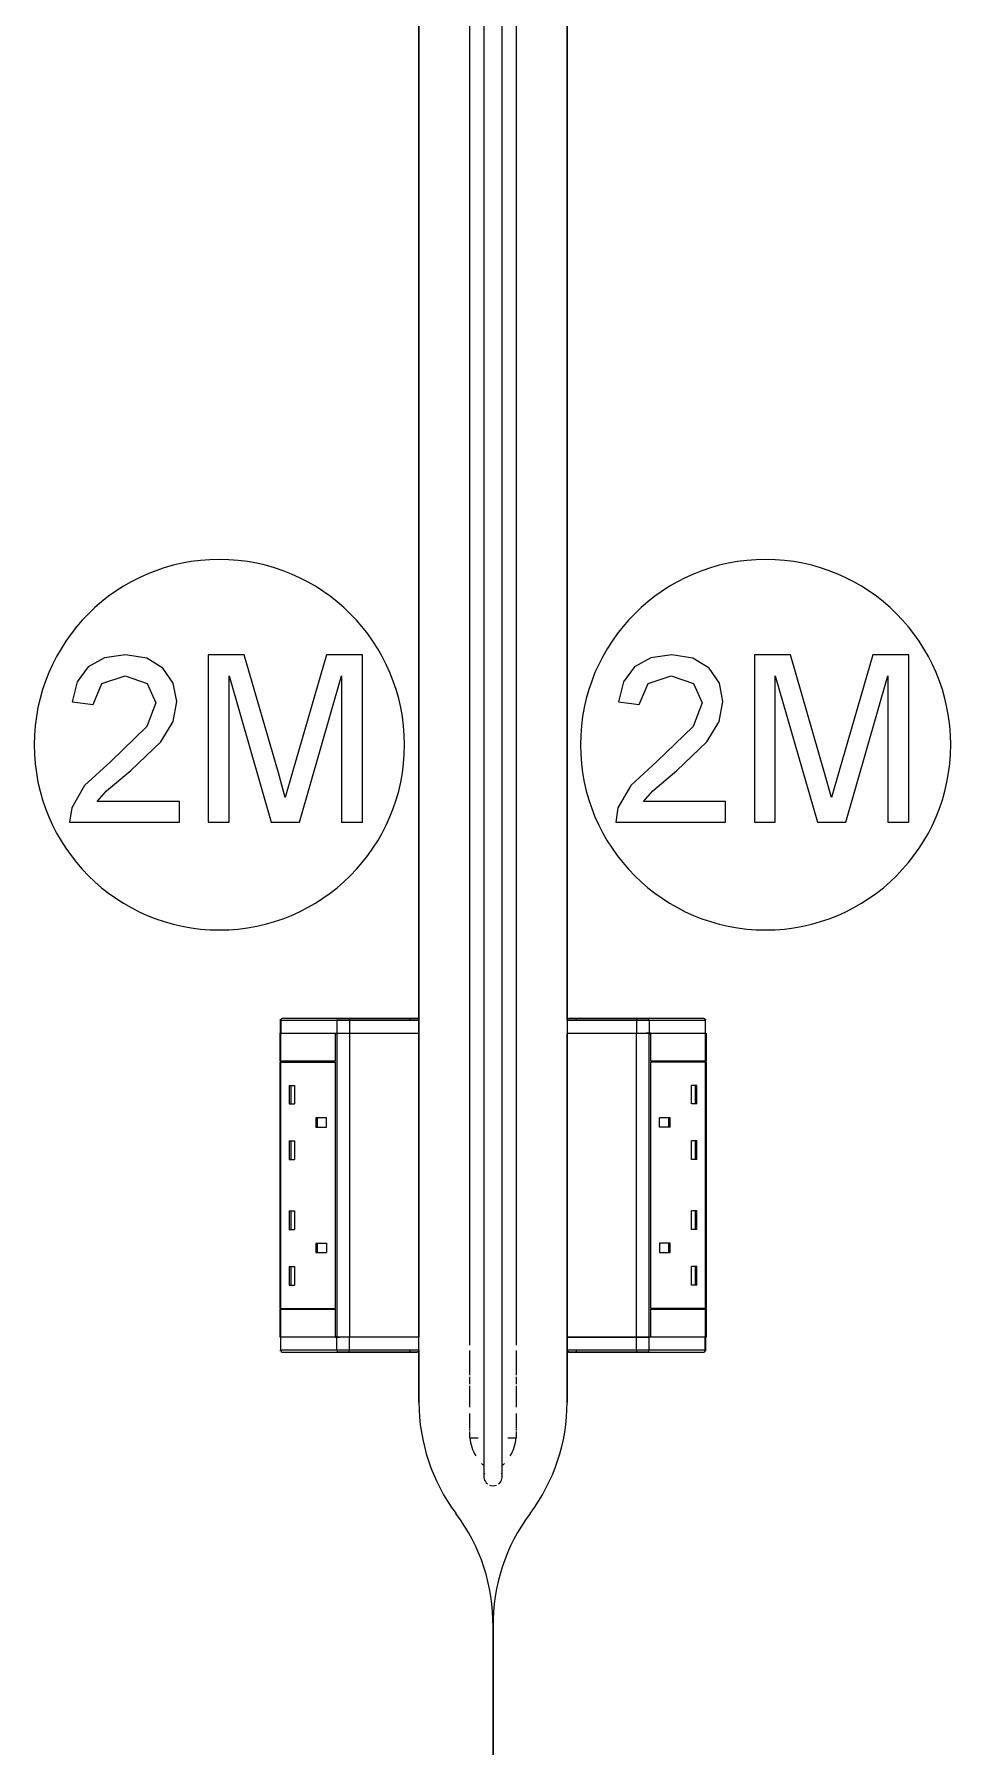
# Model space of a CAD drawing. Header units: millimetres. Extents: x 155927 to 295199, y -4084 to 97293.
# Drawn here: x 191733 to 192228, y 12159 to 13084 of the extents above; entities that cross this region are included whole.
import ezdxf

# ---------------------------------------------------------------- set-up
doc = ezdxf.new("R2010")
doc.units = ezdxf.units.MM
doc.header["$MEASUREMENT"] = 0
doc.layers.add('I-FURN', color=8, linetype='CONTINUOUS', lineweight=9)

msp = doc.modelspace()

# ---------------------------------------------------------------- linework, layer by layer
at = {"layer": 'I-FURN'}
for p, q in [((191940.44, 12551.72), (191940.44, 13255.42)), ((191940.44, 13255.42), (191940.44, 12551.72)), ((192020.44, 13255.42), (192020.44, 12551.72)), ((192020.44, 12551.72), (192020.44, 13255.42)), ((191967.91, 12376.34), (191967.91, 13214.51)), ((191975.44, 13214.51), (191975.44, 12376.34)), ((191985.44, 12376.34), (191985.44, 13214.51)), ((191992.96, 13214.51), (191992.96, 12376.34)), ((191781.95, 12748.98), (191770.59, 12747.35)), ((191793.4, 12747.17), (191781.95, 12748.98)), ((191846.03, 12748.98), (191826.58, 12748.98)), ((191826.58, 12748.98), (191826.58, 12658.57)), ((191864.53, 12685.26), (191846.03, 12748.98)), ((191890.48, 12748.98), (191872.3, 12686.36)), ((191909.93, 12748.98), (191890.48, 12748.98)), ((191909.93, 12658.57), (191909.93, 12748.98)), ((192076.95, 12748.98), (192065.59, 12747.35)), ((192088.4, 12747.17), (192076.95, 12748.98)), ((192141.03, 12748.98), (192121.58, 12748.98)), ((192121.58, 12748.98), (192121.58, 12658.57)), ((192159.53, 12685.26), (192141.03, 12748.98)), ((192185.48, 12748.98), (192167.3, 12686.36)), ((192204.93, 12748.98), (192185.48, 12748.98)), ((192204.93, 12658.57), (192204.93, 12748.98)), ((191761.79, 12742.47), (191755.86, 12734.48)), ((191770.59, 12747.35), (191761.79, 12742.47)), ((191802.18, 12741.74), (191793.4, 12747.17)), ((191807.77, 12733.63), (191802.18, 12741.74)), ((192056.79, 12742.47), (192050.86, 12734.48)), ((192065.59, 12747.35), (192056.79, 12742.47)), ((192097.18, 12741.74), (192088.4, 12747.17)), ((192102.77, 12733.63), (192097.18, 12741.74)), ((191755.86, 12734.48), (191753.13, 12723.55)), ((191764.43, 12722.14), (191769.18, 12733.55)), ((191769.18, 12733.55), (191781.71, 12737.68)), ((191781.71, 12737.68), (191793.73, 12733.45)), ((191793.73, 12733.45), (191798.33, 12723.09)), ((191809.63, 12723.77), (191807.77, 12733.63)), ((191837.89, 12658.57), (191837.89, 12737.68)), ((191837.89, 12737.68), (191860.6, 12658.57)), ((191875.92, 12658.57), (191898.63, 12737.68)), ((191898.63, 12737.68), (191898.63, 12658.57)), ((192050.86, 12734.48), (192048.13, 12723.55)), ((192059.43, 12722.14), (192064.18, 12733.55)), ((192064.18, 12733.55), (192076.71, 12737.68)), ((192076.71, 12737.68), (192088.73, 12733.45)), ((192088.73, 12733.45), (192093.33, 12723.09)), ((192104.63, 12723.77), (192102.77, 12733.63)), ((192132.89, 12658.57), (192132.89, 12737.68)), ((192132.89, 12737.68), (192155.6, 12658.57)), ((192170.92, 12658.57), (192193.63, 12737.68)), ((192193.63, 12737.68), (192193.63, 12658.57)), ((191753.13, 12723.55), (191764.43, 12722.14)), ((191798.33, 12723.09), (191793.45, 12710.29)), ((191807.62, 12713.06), (191809.63, 12723.77)), ((192048.13, 12723.55), (192059.43, 12722.14)), ((192093.33, 12723.09), (192088.45, 12710.29)), ((192102.62, 12713.06), (192104.63, 12723.77)), ((191800.95, 12701.98), (191807.62, 12713.06)), ((192095.95, 12701.98), (192102.62, 12713.06)), ((191793.45, 12710.29), (191773.94, 12691.46)), ((192088.45, 12710.29), (192068.94, 12691.46)), ((191784.76, 12686.49), (191800.95, 12701.98)), ((192079.76, 12686.49), (192095.95, 12701.98)), ((191773.94, 12691.46), (191759.79, 12678.36)), ((191771.75, 12675.62), (191784.76, 12686.49)), ((191868.26, 12671.95), (191864.53, 12685.26)), ((191872.3, 12686.36), (191868.26, 12671.95)), ((192068.94, 12691.46), (192054.79, 12678.36)), ((192066.75, 12675.62), (192079.76, 12686.49)), ((192163.26, 12671.95), (192159.53, 12685.26)), ((192167.3, 12686.36), (192163.26, 12671.95)), ((191759.79, 12678.36), (191752.93, 12666.36)), ((191766.66, 12669.87), (191771.75, 12675.62)), ((192054.79, 12678.36), (192047.93, 12666.36)), ((192061.66, 12669.87), (192066.75, 12675.62)), ((191752.93, 12666.36), (191751.71, 12658.57)), ((191811.04, 12669.87), (191766.66, 12669.87)), ((191811.04, 12658.57), (191811.04, 12669.87)), ((192047.93, 12666.36), (192046.71, 12658.57)), ((192106.04, 12669.87), (192061.66, 12669.87)), ((192106.04, 12658.57), (192106.04, 12669.87)), ((191751.71, 12658.57), (191811.04, 12658.57)), ((191826.58, 12658.57), (191837.89, 12658.57)), ((191860.6, 12658.57), (191875.92, 12658.57)), ((191898.63, 12658.57), (191909.93, 12658.57)), ((192046.71, 12658.57), (192106.04, 12658.57)), ((192121.58, 12658.57), (192132.89, 12658.57)), ((192155.6, 12658.57), (192170.92, 12658.57)), ((192193.63, 12658.57), (192204.93, 12658.57)), ((191865.6, 12551.72), (191865.6, 12544.72)), ((191865.6, 12551.72), (191865.78, 12551.72)), ((191865.6, 12551.72), (191865.6, 12544.72)), ((191865.6, 12544.72), (191865.6, 12551.72)), ((191865.78, 12551.72), (191896.06, 12551.72)), ((191865.78, 12551.72), (191865.78, 12544.72)), ((191865.93, 12552.47), (191865.96, 12552.49)), ((191896.88, 12552.72), (191866.6, 12552.72)), ((191896.88, 12552.72), (191866.6, 12552.72)), ((191896.06, 12551.72), (191902.98, 12551.72)), ((191896.06, 12551.72), (191896.06, 12544.72)), ((191896.88, 12552.72), (191935.44, 12552.72)), ((191902.41, 12552.72), (191896.88, 12552.72)), ((191939.44, 12552.72), (191902.41, 12552.72)), ((191902.98, 12551.72), (191940.44, 12551.72)), ((191902.98, 12551.72), (191902.98, 12544.72)), ((191935.44, 12552.72), (191935.44, 12551.72)), ((191935.44, 12552.72), (191939.44, 12552.72)), ((191940.44, 12544.72), (191940.44, 12551.72)), ((191940.44, 12551.72), (191940.44, 12544.72)), ((192020.43, 12551.72), (192020.43, 12544.72)), ((192020.44, 12551.72), (192057.89, 12551.72)), ((192020.44, 12551.72), (192020.44, 12544.72)), ((192021.43, 12552.72), (192021.43, 12552.72)), ((192058.46, 12552.72), (192021.43, 12552.72)), ((192021.43, 12552.72), (192025.43, 12552.72)), ((192025.43, 12551.72), (192025.43, 12552.72)), ((192025.43, 12552.72), (192063.99, 12552.72)), ((192057.89, 12551.72), (192064.81, 12551.72)), ((192057.89, 12551.72), (192057.89, 12544.72)), ((192063.99, 12552.72), (192058.46, 12552.72)), ((192094.27, 12552.72), (192063.99, 12552.72)), ((192094.27, 12552.72), (192063.99, 12552.72)), ((192064.81, 12551.72), (192095.09, 12551.72)), ((192064.81, 12551.72), (192064.81, 12544.72)), ((192094.9, 12552.5), (192094.93, 12552.47)), ((192095.09, 12551.72), (192095.27, 12551.72)), ((192095.09, 12551.72), (192095.09, 12544.72)), ((192095.27, 12544.72), (192095.27, 12551.72)), ((192095.27, 12544.72), (192095.27, 12551.72)), ((192095.27, 12544.72), (192095.27, 12551.72)), ((191865.4, 12529.66), (191865.4, 12544.66)), ((191865.4, 12544.66), (191895.22, 12544.66)), ((191865.6, 12544.72), (191865.78, 12544.72)), ((191865.6, 12544.62), (191865.6, 12380.72)), ((191865.78, 12544.72), (191896.06, 12544.72)), ((191895.22, 12544.66), (191895.22, 12529.66)), ((191895.42, 12529.66), (191895.42, 12544.62)), ((191895.42, 12544.62), (191896.06, 12544.62)), ((191896.06, 12544.72), (191902.98, 12544.72)), ((191902.98, 12544.62), (191896.06, 12544.62)), ((191896.06, 12544.62), (191896.06, 12380.72)), ((191902.98, 12544.72), (191940.44, 12544.72)), ((191940.44, 12544.62), (191902.98, 12544.62)), ((191902.98, 12544.62), (191902.98, 12380.72)), ((191940.44, 12380.72), (191940.44, 12544.62)), ((191940.44, 12544.62), (191940.44, 12380.72)), ((192020.43, 12544.6), (192020.43, 12380.7)), ((192020.44, 12544.72), (192057.89, 12544.72)), ((192020.44, 12380.7), (192020.44, 12544.6)), ((192057.89, 12544.6), (192020.44, 12544.6)), ((192057.89, 12544.72), (192064.81, 12544.72)), ((192057.89, 12380.7), (192057.89, 12544.6)), ((192064.81, 12544.6), (192057.89, 12544.6)), ((192065.65, 12544.66), (192063.19, 12544.66)), ((192064.81, 12544.72), (192095.09, 12544.72)), ((192064.81, 12380.7), (192064.81, 12544.6)), ((192064.81, 12544.6), (192065.45, 12544.6)), ((192065.45, 12544.6), (192065.45, 12529.66)), ((192065.65, 12529.66), (192065.65, 12544.66)), ((192065.65, 12544.66), (192095.47, 12544.66)), ((192095.09, 12544.72), (192095.27, 12544.72)), ((192095.27, 12380.7), (192095.27, 12544.6)), ((192095.47, 12544.66), (192095.47, 12529.66)), ((191895.22, 12529.66), (191865.4, 12529.66)), ((191865.4, 12529.16), (191895.22, 12529.16)), ((191865.4, 12396.16), (191865.4, 12529.16)), ((191865.78, 12529.16), (191865.78, 12529.66)), ((191895.22, 12529.16), (191895.22, 12396.16)), ((191895.42, 12396.16), (191895.42, 12529.16)), ((192065.45, 12529.16), (192065.45, 12396.16)), ((192095.47, 12529.66), (192065.65, 12529.66)), ((192065.65, 12396.16), (192065.65, 12529.16)), ((192095.47, 12529.16), (192065.65, 12529.16)), ((192095.09, 12529.66), (192095.09, 12529.16)), ((192095.47, 12529.16), (192095.47, 12396.16)), ((191870.42, 12516.55), (191870.42, 12506.55)), ((191870.42, 12516.55), (191873.29, 12516.55)), ((191871.16, 12516.55), (191871.16, 12506.55)), ((191873.29, 12516.55), (191873.29, 12506.55)), ((192090.45, 12516.55), (192087.58, 12516.55)), ((192087.58, 12506.55), (192087.58, 12516.55)), ((192089.71, 12506.55), (192089.71, 12516.55)), ((192090.45, 12506.55), (192090.45, 12516.55)), ((191870.42, 12506.55), (191873.29, 12506.55)), ((192090.45, 12506.55), (192087.58, 12506.55)), ((191884.76, 12499.05), (191884.76, 12494.05)), ((191890.5, 12499.05), (191884.76, 12499.05)), ((191884.76, 12494.05), (191890.5, 12494.05)), ((191885.5, 12499.05), (191885.5, 12494.05)), ((191890.5, 12494.05), (191890.5, 12499.05)), ((192076.11, 12499.05), (192070.37, 12499.05)), ((192070.37, 12494.05), (192070.37, 12499.05)), ((192076.11, 12494.05), (192070.37, 12494.05)), ((192075.37, 12494.05), (192075.37, 12499.05)), ((192076.11, 12494.05), (192076.11, 12499.05)), ((191870.42, 12486.55), (191870.42, 12476.55)), ((191870.42, 12486.55), (191873.29, 12486.55)), ((191871.16, 12486.55), (191871.16, 12476.55)), ((191873.29, 12486.55), (191873.29, 12476.55)), ((192090.45, 12486.55), (192087.58, 12486.55)), ((192087.58, 12476.55), (192087.58, 12486.55)), ((192089.71, 12476.55), (192089.71, 12486.55)), ((192090.45, 12476.55), (192090.45, 12486.55)), ((191870.42, 12476.55), (191873.29, 12476.55)), ((192090.45, 12476.55), (192087.58, 12476.55)), ((191870.42, 12448.77), (191870.42, 12438.77)), ((191870.42, 12448.77), (191873.29, 12448.77)), ((191871.16, 12448.77), (191871.16, 12438.77)), ((191873.29, 12448.77), (191873.29, 12438.77)), ((192090.45, 12448.77), (192087.58, 12448.77)), ((192087.58, 12438.77), (192087.58, 12448.77)), ((192089.71, 12438.77), (192089.71, 12448.77)), ((192090.45, 12438.77), (192090.45, 12448.77)), ((191870.42, 12438.77), (191873.29, 12438.77)), ((192090.45, 12438.77), (192087.58, 12438.77)), ((191884.76, 12431.27), (191884.76, 12426.27)), ((191884.76, 12431.27), (191890.5, 12431.27)), ((191884.76, 12426.27), (191890.5, 12426.27)), ((191885.5, 12431.27), (191885.5, 12426.27)), ((191890.5, 12431.27), (191890.5, 12426.27)), ((192070.37, 12431.27), (192070.37, 12426.27)), ((192076.11, 12431.27), (192070.37, 12431.27)), ((192070.37, 12426.27), (192076.11, 12426.27)), ((192075.37, 12426.27), (192075.37, 12431.27)), ((192076.11, 12426.27), (192076.11, 12431.27)), ((191870.42, 12418.77), (191870.42, 12408.77)), ((191870.42, 12418.77), (191873.29, 12418.77)), ((191871.16, 12418.77), (191871.16, 12408.77)), ((191873.29, 12418.77), (191873.29, 12408.77)), ((192090.45, 12418.77), (192087.58, 12418.77)), ((192087.58, 12408.77), (192087.58, 12418.77)), ((192089.71, 12408.77), (192089.71, 12418.77)), ((192090.45, 12408.77), (192090.45, 12418.77)), ((191870.42, 12408.77), (191873.29, 12408.77)), ((192090.45, 12408.77), (192087.58, 12408.77)), ((191865.4, 12396.16), (191895.22, 12396.16)), ((191865.4, 12395.66), (191895.22, 12395.66)), ((191865.4, 12380.66), (191865.4, 12395.66)), ((191865.78, 12395.66), (191865.78, 12396.16)), ((191895.22, 12395.66), (191895.22, 12380.66)), ((191895.42, 12380.72), (191895.42, 12395.66)), ((192065.45, 12395.66), (192065.45, 12380.7)), ((192095.47, 12396.16), (192065.65, 12396.16)), ((192065.65, 12380.66), (192065.65, 12395.66)), ((192065.65, 12395.66), (192095.47, 12395.66)), ((192095.09, 12396.16), (192095.09, 12395.66)), ((192095.47, 12395.66), (192095.47, 12380.66)), ((191895.22, 12380.66), (191865.4, 12380.66)), ((191865.6, 12380.6), (191865.6, 12373.6)), ((191865.78, 12380.6), (191865.6, 12380.6)), ((191865.6, 12380.6), (191865.6, 12373.6)), ((191865.6, 12380.6), (191865.6, 12373.6)), ((191865.78, 12373.6), (191865.78, 12380.6)), ((191896.06, 12380.6), (191865.78, 12380.6)), ((191895.22, 12380.66), (191897.68, 12380.66)), ((191896.06, 12380.72), (191895.42, 12380.72)), ((191896.06, 12380.72), (191902.98, 12380.72)), ((191896.06, 12373.6), (191896.06, 12380.6)), ((191902.98, 12380.6), (191896.06, 12380.6)), ((191902.98, 12380.72), (191940.44, 12380.72)), ((191902.98, 12373.6), (191902.98, 12380.6)), ((191940.44, 12380.6), (191902.98, 12380.6)), ((191940.44, 12373.6), (191940.44, 12380.6)), ((191940.44, 12373.6), (191940.44, 12380.6)), ((192020.43, 12380.6), (192020.43, 12373.6)), ((192020.44, 12380.7), (192057.89, 12380.7)), ((192020.44, 12373.6), (192020.44, 12380.6)), ((192057.89, 12380.6), (192020.44, 12380.6)), ((192057.89, 12380.7), (192064.81, 12380.7)), ((192057.89, 12373.6), (192057.89, 12380.6)), ((192064.81, 12380.6), (192057.89, 12380.6)), ((192065.45, 12380.7), (192064.81, 12380.7)), ((192064.81, 12373.6), (192064.81, 12380.6)), ((192095.09, 12380.6), (192064.81, 12380.6)), ((192095.47, 12380.66), (192065.65, 12380.66)), ((192095.09, 12373.6), (192095.09, 12380.6)), ((192095.27, 12380.6), (192095.09, 12380.6)), ((192095.27, 12373.6), (192095.27, 12380.6)), ((192095.27, 12373.6), (192095.27, 12380.6)), ((192095.27, 12380.6), (192095.27, 12373.6)), ((191865.78, 12373.6), (191865.6, 12373.6)), ((191896.06, 12373.6), (191865.78, 12373.6)), ((191865.97, 12372.82), (191865.94, 12372.85)), ((191866.6, 12372.6), (191896.88, 12372.6)), ((191866.6, 12372.6), (191896.88, 12372.6)), ((191902.98, 12373.6), (191896.06, 12373.6)), ((191935.44, 12372.6), (191896.88, 12372.6)), ((191896.88, 12372.6), (191902.41, 12372.6)), ((191902.41, 12372.6), (191939.44, 12372.6)), ((191940.44, 12373.6), (191902.98, 12373.6)), ((191935.44, 12373.6), (191935.44, 12372.6)), ((191939.44, 12372.6), (191935.44, 12372.6)), ((191939.44, 12372.6), (191939.44, 12372.6)), ((191940.44, 12345.43), (191940.44, 12373.6)), ((191940.44, 12373.6), (191940.44, 12345.43)), ((191967.94, 12360.14), (191967.94, 12373.38)), ((191975.44, 12376.34), (191975.44, 12373.5)), ((191975.44, 12373.5), (191975.44, 12370.67)), ((191975.44, 12370.67), (191975.44, 12367.85)), ((191985.44, 12375.57), (191985.44, 12376.34)), ((191985.44, 12372.74), (191985.44, 12375.57)), ((191985.44, 12369.91), (191985.44, 12372.74)), ((191985.44, 12367.09), (191985.44, 12369.91)), ((191992.94, 12373.38), (191992.94, 12360.14)), ((192020.44, 12373.6), (192020.44, 12345.43)), ((192020.44, 12345.43), (192020.44, 12373.6)), ((192057.89, 12373.6), (192020.44, 12373.6)), ((192025.43, 12372.6), (192021.43, 12372.6)), ((192021.43, 12372.6), (192058.46, 12372.6)), ((192025.43, 12372.6), (192025.43, 12373.6)), ((192063.99, 12372.6), (192025.43, 12372.6)), ((192064.81, 12373.6), (192057.89, 12373.6)), ((192058.46, 12372.6), (192063.99, 12372.6)), ((192063.99, 12372.6), (192094.27, 12372.6)), ((192063.99, 12372.6), (192094.27, 12372.6)), ((192095.09, 12373.6), (192064.81, 12373.6)), ((192094.94, 12372.86), (192094.91, 12372.83)), ((192095.27, 12373.6), (192095.09, 12373.6)), ((191975.44, 12367.85), (191975.44, 12365.04)), ((191975.44, 12365.04), (191975.44, 12362.25)), ((191975.44, 12362.25), (191975.44, 12359.48)), ((191985.44, 12364.28), (191985.44, 12367.09)), ((191985.44, 12361.5), (191985.44, 12364.28)), ((191985.44, 12358.74), (191985.44, 12361.5)), ((191967.91, 12355.18), (191967.91, 12359.26)), ((191967.94, 12342.91), (191967.94, 12354.42)), ((191975.44, 12359.48), (191975.44, 12356.74)), ((191975.44, 12356.74), (191975.44, 12354.03)), ((191975.44, 12354.03), (191975.44, 12351.36)), ((191975.44, 12351.36), (191975.44, 12348.72)), ((191985.44, 12356), (191985.44, 12358.74)), ((191985.44, 12353.3), (191985.44, 12356)), ((191985.44, 12350.64), (191985.44, 12353.3)), ((191992.94, 12354.42), (191992.94, 12342.91)), ((191992.96, 12359.26), (191992.96, 12355.18)), ((191975.44, 12348.72), (191975.44, 12346.13)), ((191975.44, 12346.13), (191975.44, 12343.59)), ((191975.44, 12343.59), (191975.44, 12341.1)), ((191985.44, 12348.02), (191985.44, 12350.64)), ((191985.44, 12345.44), (191985.44, 12348.02)), ((191985.44, 12342.91), (191985.44, 12345.44)), ((191985.44, 12340.44), (191985.44, 12342.91)), ((191967.94, 12331.35), (191967.94, 12339.36)), ((191975.44, 12341.1), (191975.44, 12338.67)), ((191975.44, 12338.67), (191975.44, 12336.3)), ((191975.44, 12336.3), (191975.44, 12333.99)), ((191975.44, 12333.99), (191975.44, 12331.75)), ((191985.44, 12338.02), (191985.44, 12340.44)), ((191985.44, 12335.67), (191985.44, 12338.02)), ((191985.44, 12333.38), (191985.44, 12335.67)), ((191985.44, 12331.15), (191985.44, 12333.38)), ((191992.94, 12339.36), (191992.94, 12331.35)), ((191967.91, 12330.14), (191967.91, 12331.03)), ((191967.94, 12326.34), (191967.94, 12329.76)), ((191967.94, 12326.34), (191972.48, 12326.34)), ((191975.44, 12331.75), (191975.44, 12329.58)), ((191975.44, 12329.58), (191975.44, 12327.48)), ((191975.44, 12327.48), (191975.44, 12325.47)), ((191975.44, 12325.47), (191975.44, 12323.53)), ((191985.44, 12329.01), (191985.44, 12331.15)), ((191985.44, 12326.93), (191985.44, 12329.01)), ((191985.44, 12324.94), (191985.44, 12326.93)), ((191985.44, 12323.02), (191985.44, 12324.94)), ((191988.39, 12326.34), (191992.94, 12326.34)), ((191992.94, 12329.76), (191992.94, 12326.34)), ((191992.96, 12331.03), (191992.96, 12330.14)), ((191975.44, 12323.53), (191975.44, 12321.68)), ((191975.44, 12321.68), (191975.44, 12319.92)), ((191975.44, 12319.92), (191975.44, 12318.25)), ((191975.44, 12318.25), (191975.44, 12316.67)), ((191975.44, 12316.67), (191975.44, 12315.18)), ((191975.44, 12315.18), (191975.44, 12313.8)), ((191985.44, 12321.2), (191985.44, 12323.02)), ((191985.44, 12319.46), (191985.44, 12321.2)), ((191985.44, 12317.81), (191985.44, 12319.46)), ((191985.44, 12316.26), (191985.44, 12317.81)), ((191985.44, 12314.8), (191985.44, 12316.26)), ((191985.44, 12313.44), (191985.44, 12314.8)), ((191975.44, 12313.8), (191975.44, 12312.51)), ((191975.44, 12312.51), (191975.44, 12311.32)), ((191975.44, 12311.32), (191975.44, 12310.24)), ((191975.44, 12310.24), (191975.44, 12309.27)), ((191975.44, 12309.27), (191975.44, 12308.4)), ((191975.44, 12308.4), (191975.44, 12307.64)), ((191975.44, 12307.64), (191975.44, 12306.99)), ((191975.44, 12306.99), (191975.44, 12306.46)), ((191975.44, 12306.46), (191975.44, 12306.03)), ((191975.44, 12306.03), (191975.44, 12305.72)), ((191975.44, 12305.72), (191975.44, 12305.52)), ((191975.44, 12305.52), (191975.44, 12305.43)), ((191975.44, 12305.43), (191975.44, 12305.42)), ((191985.44, 12312.18), (191985.44, 12313.44)), ((191985.44, 12311.02), (191985.44, 12312.18)), ((191985.44, 12309.97), (191985.44, 12311.02)), ((191985.44, 12309.02), (191985.44, 12309.97)), ((191985.44, 12308.19), (191985.44, 12309.02)), ((191985.44, 12307.46), (191985.44, 12308.19)), ((191985.44, 12306.84), (191985.44, 12307.46)), ((191985.44, 12306.33), (191985.44, 12306.84)), ((191985.44, 12305.93), (191985.44, 12306.33)), ((191985.44, 12305.65), (191985.44, 12305.93)), ((191985.44, 12305.48), (191985.44, 12305.65)), ((191985.44, 12305.42), (191985.44, 12305.48)), ((191980.44, 12100.42), (191980.44, 12224.32)), ((191980.44, 12224.32), (191980.44, 12100.42)), ((191980.44, 12224.32), (191980.44, 12100.42)), ((191980.44, 12100.42), (191980.44, 12224.32))]:
    msp.add_line(p, q, dxfattribs=at)
at = {"layer": 'I-FURN', "flags": 128}
for points in [[(191865.6, 12551.72), (191865.6, 12551.76), (191865.6, 12551.8), (191865.61, 12551.84), (191865.61, 12551.88), (191865.62, 12551.92), (191865.63, 12551.96), (191865.64, 12552), (191865.65, 12552.04), (191865.66, 12552.07), (191865.68, 12552.11), (191865.69, 12552.15), (191865.71, 12552.18), (191865.73, 12552.22)], [(191902.41, 12552.72), (191902.28, 12552.72), (191902.14, 12552.72), (191902, 12552.72), (191901.86, 12552.72), (191901.71, 12552.72), (191901.56, 12552.72), (191901.41, 12552.72), (191901.26, 12552.72), (191901.11, 12552.72), (191900.95, 12552.72), (191900.79, 12552.72), (191900.63, 12552.72), (191900.47, 12552.72), (191900.31, 12552.72), (191900.15, 12552.72), (191899.99, 12552.72), (191899.83, 12552.72), (191899.68, 12552.72), (191899.52, 12552.72), (191899.36, 12552.72), (191899.2, 12552.72), (191899.05, 12552.72), (191898.9, 12552.72), (191898.75, 12552.72), (191898.6, 12552.72), (191898.45, 12552.72), (191898.31, 12552.72), (191898.17, 12552.72), (191898.03, 12552.72), (191897.9, 12552.72), (191897.77, 12552.72), (191897.64, 12552.72), (191897.52, 12552.72), (191897.4, 12552.72), (191897.28, 12552.72), (191897.18, 12552.72), (191897.07, 12552.72), (191896.97, 12552.72), (191896.88, 12552.72)], [(191939.44, 12552.72), (191939.16, 12552.72), (191938.75, 12552.72), (191938.2, 12552.72), (191937.51, 12552.72), (191936.7, 12552.72), (191935.75, 12552.72), (191934.67, 12552.72), (191933.46, 12552.72), (191932.12, 12552.72), (191930.66, 12552.72), (191929.08, 12552.72), (191927.38, 12552.72), (191925.56, 12552.72), (191923.63, 12552.72), (191921.58, 12552.72), (191919.43, 12552.72), (191917.17, 12552.72), (191914.82, 12552.72), (191912.36, 12552.72), (191909.82, 12552.72), (191907.18, 12552.72), (191904.46, 12552.72), (191902.41, 12552.72)], [(191935.44, 12552.72), (191935.6, 12552.72), (191935.76, 12552.72), (191935.92, 12552.72), (191936.08, 12552.72), (191936.24, 12552.72), (191936.4, 12552.72), (191936.55, 12552.72), (191936.7, 12552.72), (191936.85, 12552.72), (191937, 12552.72), (191937.15, 12552.72), (191937.29, 12552.72), (191937.43, 12552.72), (191937.57, 12552.72), (191937.7, 12552.72), (191937.83, 12552.72), (191937.96, 12552.72), (191938.08, 12552.72), (191938.2, 12552.72), (191938.31, 12552.72), (191938.42, 12552.72), (191938.53, 12552.72), (191938.63, 12552.72), (191938.72, 12552.72), (191938.81, 12552.72), (191938.89, 12552.72), (191938.97, 12552.72), (191939.05, 12552.72), (191939.11, 12552.72), (191939.17, 12552.72), (191939.23, 12552.72), (191939.28, 12552.72), (191939.32, 12552.72), (191939.36, 12552.72), (191939.39, 12552.72), (191939.41, 12552.72), (191939.43, 12552.72), (191939.44, 12552.72), (191939.44, 12552.72)], [(191939.44, 12552.72), (191939.48, 12552.72), (191939.52, 12552.72), (191939.56, 12552.72), (191939.6, 12552.71), (191939.64, 12552.7), (191939.68, 12552.69), (191939.72, 12552.68), (191939.76, 12552.67), (191939.8, 12552.66), (191939.83, 12552.64), (191939.87, 12552.63), (191939.91, 12552.61), (191939.94, 12552.59), (191939.98, 12552.57), (191940.01, 12552.55), (191940.04, 12552.52), (191940.07, 12552.5), (191940.1, 12552.47), (191940.13, 12552.45), (191940.16, 12552.42), (191940.19, 12552.39), (191940.22, 12552.36), (191940.24, 12552.33), (191940.26, 12552.3), (191940.29, 12552.26), (191940.31, 12552.23), (191940.33, 12552.19), (191940.34, 12552.16), (191940.36, 12552.12), (191940.38, 12552.08), (191940.39, 12552.05), (191940.4, 12552.01), (191940.41, 12551.97), (191940.42, 12551.93), (191940.43, 12551.89), (191940.44, 12551.85), (191940.44, 12551.81), (191940.44, 12551.77), (191940.44, 12551.73), (191940.44, 12551.72)], [(191939.44, 12552.72), (191939.44, 12552.72), (191939.44, 12552.72)], [(192020.43, 12551.72), (192020.43, 12551.76), (192020.43, 12551.8), (192020.43, 12551.84), (192020.44, 12551.88), (192020.45, 12551.92), (192020.45, 12551.96), (192020.46, 12552), (192020.48, 12552.04), (192020.49, 12552.07), (192020.5, 12552.11), (192020.52, 12552.15), (192020.54, 12552.18), (192020.56, 12552.22), (192020.58, 12552.25), (192020.6, 12552.29), (192020.62, 12552.32), (192020.65, 12552.35), (192020.67, 12552.38), (192020.7, 12552.41), (192020.73, 12552.44), (192020.76, 12552.47), (192020.79, 12552.49), (192020.82, 12552.52), (192020.85, 12552.54), (192020.89, 12552.56), (192020.92, 12552.59), (192020.95, 12552.6), (192020.99, 12552.62), (192021.03, 12552.64), (192021.06, 12552.65), (192021.1, 12552.67), (192021.14, 12552.68), (192021.18, 12552.69), (192021.22, 12552.7), (192021.26, 12552.71), (192021.3, 12552.71), (192021.34, 12552.72), (192021.37, 12552.72), (192021.41, 12552.72), (192021.43, 12552.72)], [(192058.46, 12552.72), (192055.68, 12552.72), (192052.98, 12552.72), (192050.36, 12552.72), (192047.84, 12552.72), (192045.41, 12552.72), (192043.08, 12552.72), (192040.85, 12552.72), (192038.73, 12552.72), (192036.71, 12552.72), (192034.81, 12552.72), (192033.02, 12552.72), (192031.35, 12552.72), (192029.8, 12552.72), (192028.38, 12552.72), (192027.08, 12552.72), (192025.9, 12552.72), (192024.86, 12552.72), (192023.94, 12552.72), (192023.16, 12552.72), (192022.51, 12552.72), (192022, 12552.72), (192021.62, 12552.72), (192021.43, 12552.72)], [(192021.43, 12552.72), (192021.43, 12552.72), (192021.44, 12552.72), (192021.45, 12552.72), (192021.48, 12552.72), (192021.51, 12552.72), (192021.54, 12552.72), (192021.58, 12552.72), (192021.63, 12552.72), (192021.68, 12552.72), (192021.74, 12552.72), (192021.81, 12552.72), (192021.88, 12552.72), (192021.95, 12552.72), (192022.04, 12552.72), (192022.12, 12552.72), (192022.22, 12552.72), (192022.32, 12552.72), (192022.42, 12552.72), (192022.53, 12552.72), (192022.64, 12552.72), (192022.76, 12552.72), (192022.88, 12552.72), (192023, 12552.72), (192023.13, 12552.72), (192023.26, 12552.72), (192023.4, 12552.72), (192023.54, 12552.72), (192023.68, 12552.72), (192023.83, 12552.72), (192023.98, 12552.72), (192024.13, 12552.72), (192024.28, 12552.72), (192024.43, 12552.72), (192024.59, 12552.72), (192024.75, 12552.72), (192024.9, 12552.72), (192025.06, 12552.72), (192025.22, 12552.72), (192025.38, 12552.72), (192025.43, 12552.72)], [(192063.99, 12552.72), (192063.9, 12552.72), (192063.8, 12552.72), (192063.69, 12552.72), (192063.59, 12552.72), (192063.47, 12552.72), (192063.35, 12552.72), (192063.23, 12552.72), (192063.1, 12552.72), (192062.97, 12552.72), (192062.84, 12552.72), (192062.7, 12552.72), (192062.56, 12552.72), (192062.42, 12552.72), (192062.27, 12552.72), (192062.13, 12552.72), (192061.97, 12552.72), (192061.82, 12552.72), (192061.67, 12552.72), (192061.51, 12552.72), (192061.35, 12552.72), (192061.19, 12552.72), (192061.04, 12552.72), (192060.88, 12552.72), (192060.72, 12552.72), (192060.56, 12552.72), (192060.4, 12552.72), (192060.24, 12552.72), (192060.08, 12552.72), (192059.92, 12552.72), (192059.77, 12552.72), (192059.61, 12552.72), (192059.46, 12552.72), (192059.31, 12552.72), (192059.16, 12552.72), (192059.01, 12552.72), (192058.87, 12552.72), (192058.73, 12552.72), (192058.59, 12552.72), (192058.46, 12552.72)], [(192095.13, 12552.23), (192095.15, 12552.19), (192095.17, 12552.16), (192095.19, 12552.12), (192095.2, 12552.08), (192095.22, 12552.05), (192095.23, 12552.01), (192095.24, 12551.97), (192095.25, 12551.93), (192095.26, 12551.89), (192095.26, 12551.85), (192095.27, 12551.81), (192095.27, 12551.77), (192095.27, 12551.73), (192095.27, 12551.72)], [(191865.74, 12373.09), (191865.72, 12373.13), (191865.7, 12373.17), (191865.68, 12373.2), (191865.67, 12373.24), (191865.65, 12373.28), (191865.64, 12373.31), (191865.63, 12373.35), (191865.62, 12373.39), (191865.61, 12373.43), (191865.61, 12373.47), (191865.6, 12373.51), (191865.6, 12373.55), (191865.6, 12373.59), (191865.6, 12373.6)], [(191896.88, 12372.6), (191896.97, 12372.6), (191897.07, 12372.6), (191897.18, 12372.6), (191897.28, 12372.6), (191897.4, 12372.6), (191897.52, 12372.6), (191897.64, 12372.6), (191897.77, 12372.6), (191897.9, 12372.6), (191898.03, 12372.6), (191898.17, 12372.6), (191898.31, 12372.6), (191898.45, 12372.6), (191898.6, 12372.6), (191898.75, 12372.6), (191898.9, 12372.6), (191899.05, 12372.6), (191899.2, 12372.6), (191899.36, 12372.6), (191899.52, 12372.6), (191899.68, 12372.6), (191899.83, 12372.6), (191899.99, 12372.6), (191900.15, 12372.6), (191900.31, 12372.6), (191900.47, 12372.6), (191900.63, 12372.6), (191900.79, 12372.6), (191900.95, 12372.6), (191901.11, 12372.6), (191901.26, 12372.6), (191901.41, 12372.6), (191901.56, 12372.6), (191901.71, 12372.6), (191901.86, 12372.6), (191902, 12372.6), (191902.14, 12372.6), (191902.28, 12372.6), (191902.41, 12372.6)], [(191902.41, 12372.6), (191905.19, 12372.6), (191907.89, 12372.6), (191910.51, 12372.6), (191913.03, 12372.6), (191915.46, 12372.6), (191917.79, 12372.6), (191920.02, 12372.6), (191922.14, 12372.6), (191924.16, 12372.6), (191926.06, 12372.6), (191927.85, 12372.6), (191929.52, 12372.6), (191931.07, 12372.6), (191932.49, 12372.6), (191933.79, 12372.6), (191934.97, 12372.6), (191936.01, 12372.6), (191936.93, 12372.6), (191937.71, 12372.6), (191938.36, 12372.6), (191938.87, 12372.6), (191939.25, 12372.6), (191939.44, 12372.6)], [(191939.44, 12372.6), (191939.44, 12372.6), (191939.43, 12372.6), (191939.42, 12372.6), (191939.39, 12372.6), (191939.36, 12372.6), (191939.33, 12372.6), (191939.29, 12372.6), (191939.24, 12372.6), (191939.19, 12372.6), (191939.13, 12372.6), (191939.06, 12372.6), (191938.99, 12372.6), (191938.92, 12372.6), (191938.83, 12372.6), (191938.75, 12372.6), (191938.65, 12372.6), (191938.55, 12372.6), (191938.45, 12372.6), (191938.34, 12372.6), (191938.23, 12372.6), (191938.11, 12372.6), (191937.99, 12372.6), (191937.87, 12372.6), (191937.74, 12372.6), (191937.61, 12372.6), (191937.47, 12372.6), (191937.33, 12372.6), (191937.19, 12372.6), (191937.04, 12372.6), (191936.89, 12372.6), (191936.74, 12372.6), (191936.59, 12372.6), (191936.44, 12372.6), (191936.28, 12372.6), (191936.12, 12372.6), (191935.97, 12372.6), (191935.81, 12372.6), (191935.65, 12372.6), (191935.49, 12372.6), (191935.44, 12372.6)], [(191940.44, 12373.6), (191940.44, 12373.56), (191940.44, 12373.52), (191940.44, 12373.48), (191940.43, 12373.44), (191940.42, 12373.4), (191940.42, 12373.36), (191940.41, 12373.32), (191940.39, 12373.29), (191940.38, 12373.25), (191940.37, 12373.21), (191940.35, 12373.17), (191940.33, 12373.14), (191940.31, 12373.1), (191940.29, 12373.07), (191940.27, 12373.04), (191940.25, 12373), (191940.22, 12372.97), (191940.2, 12372.94), (191940.17, 12372.91), (191940.14, 12372.88), (191940.11, 12372.86), (191940.08, 12372.83), (191940.05, 12372.81), (191940.02, 12372.78), (191939.98, 12372.76), (191939.95, 12372.74), (191939.92, 12372.72), (191939.88, 12372.7), (191939.84, 12372.68), (191939.81, 12372.67), (191939.77, 12372.65), (191939.73, 12372.64), (191939.69, 12372.63), (191939.65, 12372.62), (191939.61, 12372.62), (191939.58, 12372.61), (191939.54, 12372.6), (191939.5, 12372.6), (191939.46, 12372.6), (191939.44, 12372.6)], [(192021.43, 12372.6), (192021.39, 12372.6), (192021.35, 12372.6), (192021.31, 12372.61), (192021.27, 12372.61), (192021.23, 12372.62), (192021.19, 12372.63), (192021.15, 12372.64), (192021.11, 12372.65), (192021.07, 12372.66), (192021.04, 12372.68), (192021, 12372.7), (192020.96, 12372.71), (192020.93, 12372.73), (192020.89, 12372.75), (192020.86, 12372.78), (192020.83, 12372.8), (192020.8, 12372.82), (192020.77, 12372.85), (192020.74, 12372.88), (192020.71, 12372.9), (192020.68, 12372.93), (192020.65, 12372.96), (192020.63, 12372.99), (192020.61, 12373.03), (192020.58, 12373.06), (192020.56, 12373.09), (192020.54, 12373.13), (192020.53, 12373.17), (192020.51, 12373.2), (192020.49, 12373.24), (192020.48, 12373.28), (192020.47, 12373.31), (192020.46, 12373.35), (192020.45, 12373.39), (192020.44, 12373.43), (192020.43, 12373.47), (192020.43, 12373.51), (192020.43, 12373.55), (192020.43, 12373.59), (192020.43, 12373.6)], [(192025.43, 12372.6), (192025.27, 12372.6), (192025.11, 12372.6), (192024.95, 12372.6), (192024.79, 12372.6), (192024.63, 12372.6), (192024.47, 12372.6), (192024.32, 12372.6), (192024.17, 12372.6), (192024.02, 12372.6), (192023.87, 12372.6), (192023.72, 12372.6), (192023.58, 12372.6), (192023.44, 12372.6), (192023.3, 12372.6), (192023.17, 12372.6), (192023.04, 12372.6), (192022.91, 12372.6), (192022.79, 12372.6), (192022.67, 12372.6), (192022.56, 12372.6), (192022.45, 12372.6), (192022.34, 12372.6), (192022.24, 12372.6), (192022.15, 12372.6), (192022.06, 12372.6), (192021.98, 12372.6), (192021.9, 12372.6), (192021.83, 12372.6), (192021.76, 12372.6), (192021.7, 12372.6), (192021.64, 12372.6), (192021.59, 12372.6), (192021.55, 12372.6), (192021.51, 12372.6), (192021.48, 12372.6), (192021.46, 12372.6), (192021.44, 12372.6), (192021.43, 12372.6), (192021.43, 12372.6)], [(192021.43, 12372.6), (192021.43, 12372.6), (192021.43, 12372.6)], [(192021.43, 12372.6), (192021.71, 12372.6), (192022.13, 12372.6), (192022.67, 12372.6), (192023.36, 12372.6), (192024.17, 12372.6), (192025.12, 12372.6), (192026.2, 12372.6), (192027.41, 12372.6), (192028.75, 12372.6), (192030.21, 12372.6), (192031.79, 12372.6), (192033.49, 12372.6), (192035.31, 12372.6), (192037.24, 12372.6), (192039.29, 12372.6), (192041.44, 12372.6), (192043.7, 12372.6), (192046.05, 12372.6), (192048.51, 12372.6), (192051.05, 12372.6), (192053.69, 12372.6), (192056.41, 12372.6), (192058.46, 12372.6)], [(192058.46, 12372.6), (192058.59, 12372.6), (192058.73, 12372.6), (192058.87, 12372.6), (192059.01, 12372.6), (192059.16, 12372.6), (192059.31, 12372.6), (192059.46, 12372.6), (192059.61, 12372.6), (192059.77, 12372.6), (192059.92, 12372.6), (192060.08, 12372.6), (192060.24, 12372.6), (192060.4, 12372.6), (192060.56, 12372.6), (192060.72, 12372.6), (192060.88, 12372.6), (192061.04, 12372.6), (192061.19, 12372.6), (192061.35, 12372.6), (192061.51, 12372.6), (192061.67, 12372.6), (192061.82, 12372.6), (192061.97, 12372.6), (192062.13, 12372.6), (192062.27, 12372.6), (192062.42, 12372.6), (192062.56, 12372.6), (192062.7, 12372.6), (192062.84, 12372.6), (192062.97, 12372.6), (192063.1, 12372.6), (192063.23, 12372.6), (192063.35, 12372.6), (192063.47, 12372.6), (192063.59, 12372.6), (192063.69, 12372.6), (192063.8, 12372.6), (192063.9, 12372.6), (192063.99, 12372.6)], [(192095.27, 12373.6), (192095.27, 12373.56), (192095.27, 12373.52), (192095.26, 12373.48), (192095.26, 12373.44), (192095.25, 12373.4), (192095.24, 12373.36), (192095.23, 12373.32), (192095.22, 12373.29), (192095.21, 12373.25), (192095.19, 12373.21), (192095.18, 12373.17), (192095.16, 12373.14), (192095.14, 12373.1)]]:
    msp.add_lwpolyline(points, dxfattribs=at)
at = {"layer": 'I-FURN'}
for centre, radius, start, end in [((191832.65, 12700.44), 100, 0, 180), ((192127.65, 12700.44), 100, 0, 180), ((191832.65, 12700.44), 100, 180, 0), ((192127.65, 12700.44), 100, 180, 0), ((192040.44, 12345.43), 100, 180, 216.8699), ((192040.44, 12345.43), 100, 180, 216.8699), ((191920.44, 12345.43), 100, 323.1301, 0), ((191920.44, 12345.43), 100, 323.1301, 0), ((191991.4, 12328.67), 23.6, 185.66638, 210.85638), ((191969.47, 12328.67), 23.6, 329.14362, 354.33362), ((191980.44, 12318.28), 8.51, 223.45137, 234.45946), ((191980.44, 12305.42), 5, 158.17478, 232.72493), ((191980.44, 12305.42), 5, 307.27507, 21.82522), ((191980.44, 12318.28), 8.51, 305.54054, 316.54863), ((191980.44, 12305.42), 5, 247.63496, 292.36504), ((191880.41, 12225.41), 100.03, 359.37439, 36.8699), ((191880.41, 12225.41), 100.03, 359.37439, 36.8699), ((192080.46, 12225.41), 100.03, 143.1301, 180.62561), ((192080.46, 12225.41), 100.03, 143.1301, 180.62561)]:
    msp.add_arc(centre, radius, start, end, dxfattribs=at)
for centre, major_axis, ratio, start_param, end_param in [((191866.6, 12551.72), (0, 1), 0.819152, 0, 1.570796), ((191896.88, 12551.72), (0, -1), 0.819152, 3.141593, 4.712389), ((191902.41, 12551.72), (0, -1), 0.56467, 1.570796, 3.141593), ((191939.44, 12551.72), (0, -1), 0.998113, 1.570796, 3.141593), ((192021.43, 12551.72), (0, 1), 0.998113, 0, 1.570796), ((192058.46, 12551.72), (0, 1), 0.56467, 0, 1.570796), ((192063.99, 12551.72), (0, 1), 0.819152, 4.712389, 6.283185), ((192094.27, 12551.72), (0, 1), 0.819152, 4.712389, 6.283185), ((191866.6, 12373.6), (0, -1), 0.819152, 4.712389, 6.283185), ((191896.88, 12373.6), (0, -1), 0.819152, 4.712389, 6.283185), ((191902.41, 12373.6), (0, -1), 0.56467, 0, 1.570796), ((191939.44, 12373.6), (0, -1), 0.998113, 0, 1.570796), ((192021.43, 12373.6), (0, 1), 0.998113, 1.570796, 3.141593), ((192058.46, 12373.6), (0, 1), 0.56467, 1.570796, 3.141593), ((192063.99, 12373.6), (0, 1), 0.819152, 3.141593, 4.712389), ((192094.27, 12373.6), (0, -1), 0.819152, 0, 1.570796)]:
    msp.add_ellipse(centre, major_axis=major_axis, ratio=ratio, start_param=start_param, end_param=end_param, dxfattribs=at)

doc.saveas('drawing.dxf')
